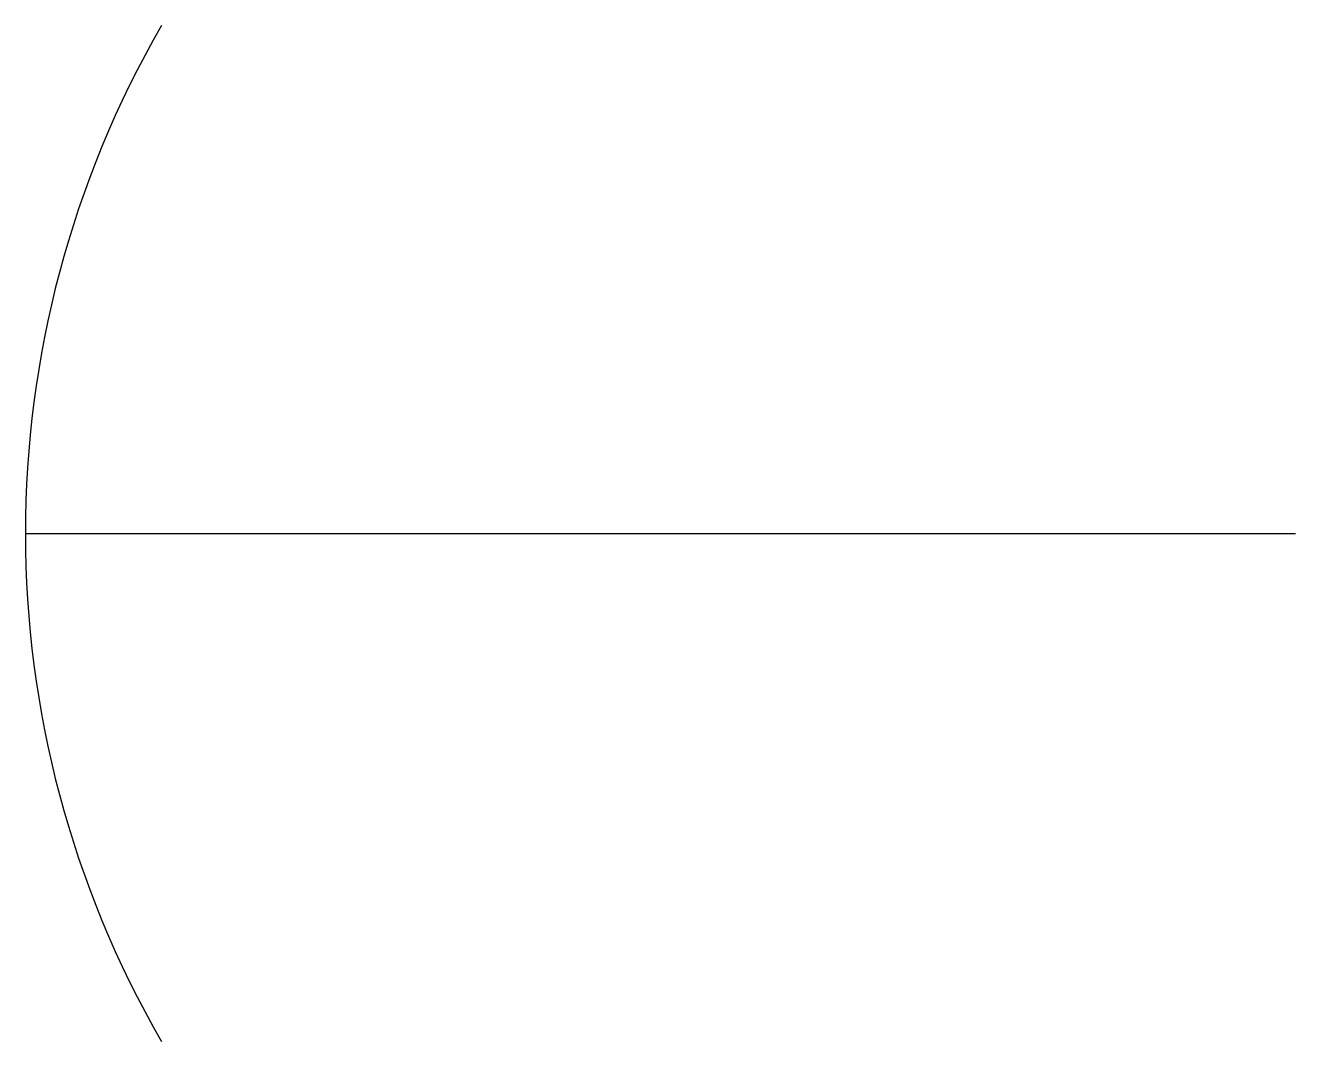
# Model space of a CAD drawing. Header units: feet. Extents: x 0 to 1.25, y -0.5 to 0.5.
import ezdxf

# ---------------------------------------------------------------- set-up
doc = ezdxf.new("R2010")
doc.units = ezdxf.units.FT
doc.header["$MEASUREMENT"] = 0

msp = doc.modelspace()

# ---------------------------------------------------------------- linework, layer by layer
msp.add_line((0, 0), (1.25, 0))
msp.add_arc((1, 0), 1, 150, 210)
at = {"layer": 'Defpoints'}
msp.add_point((0, 0), dxfattribs=at)

doc.saveas('drawing.dxf')
